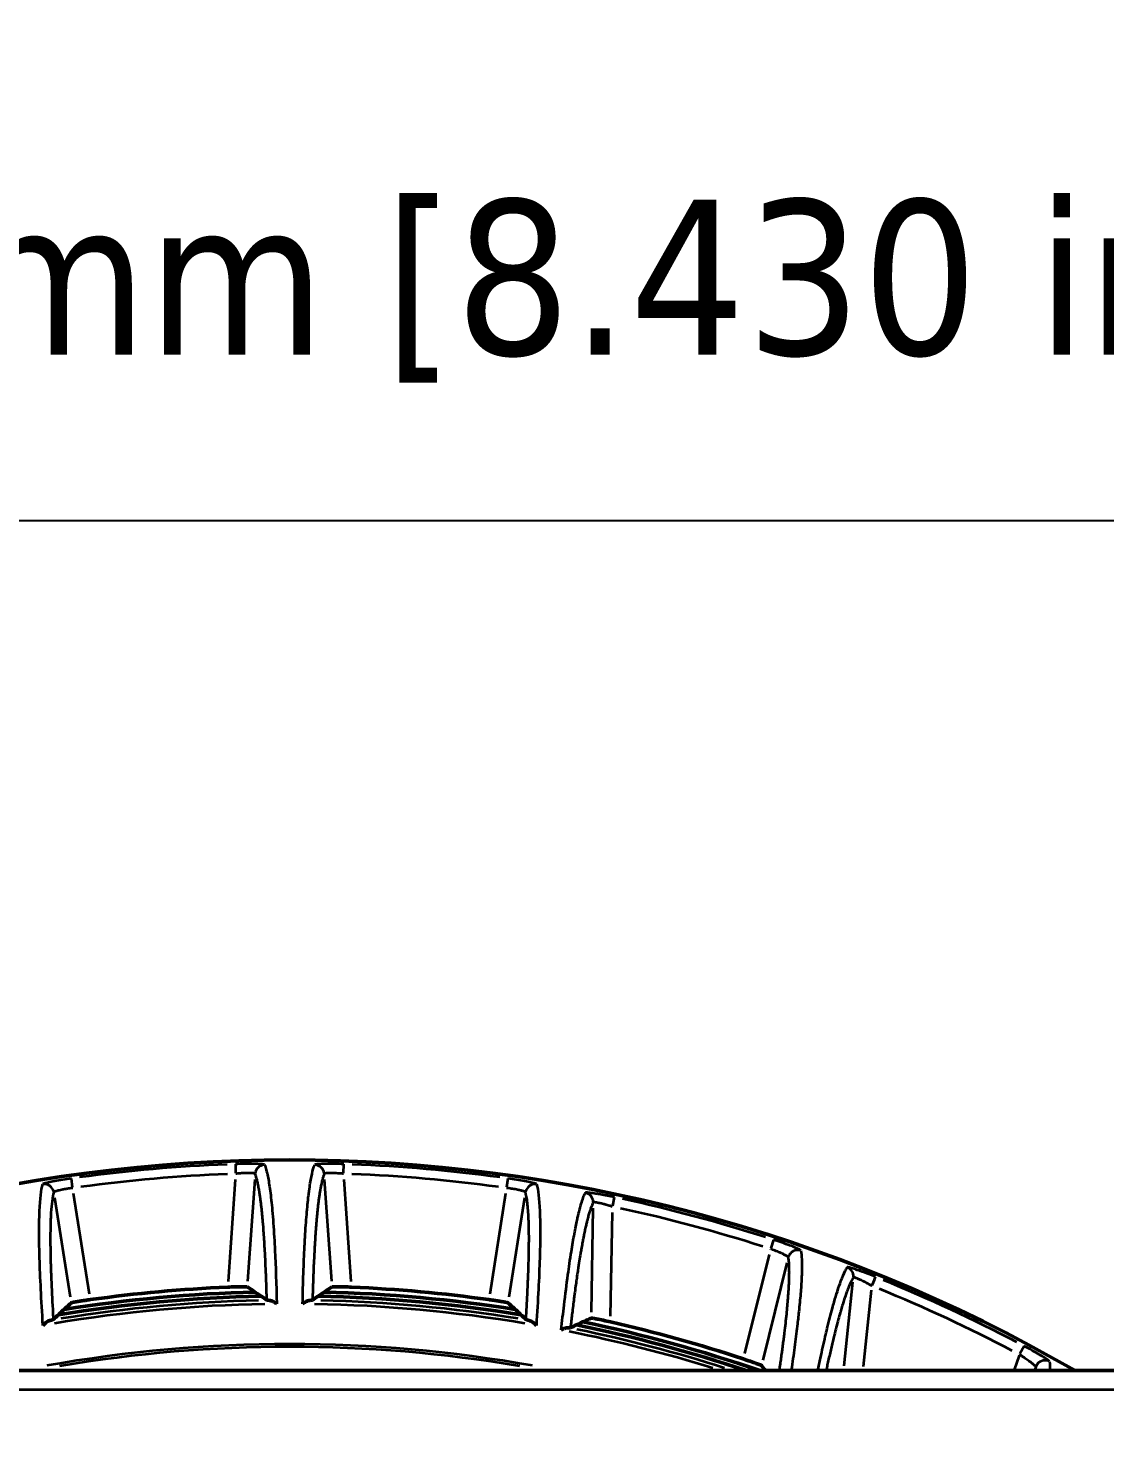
# Model space of a CAD drawing. Header units: millimetres. Extents: x 40 to 2195, y 40 to 1687.
# Drawn here: x 1104.1 to 1159.7, y 405.6 to 479.3 of the extents above; entities that cross this region are included whole.
import ezdxf

# ---------------------------------------------------------------- set-up
doc = ezdxf.new("R2010")
doc.units = ezdxf.units.MM
doc.header["$LTSCALE"] = 8
for name, color, linetype, lineweight in [('Dimension (ISO)', 7, 'Continuous', 25), ('Visible (ISO)', 7, 'Continuous', 50), ('Visible Narrow (ISO)', 7, 'Continuous', 35)]:
    doc.layers.add(name, color=color, linetype=linetype, lineweight=lineweight)
doc.styles.add('Note Text (ANSI)', font='tahoma.ttf')
doc.dimstyles.new('Default (ISO)', dxfattribs={"dimscale": 8, "dimtxt": 1, "dimasz": 2.5, "dimexe": 3.175, "dimexo": 0, "dimgap": 0.762, "dimtad": 1, "dimrnd": 1e-08, "dimzin": 0, "dimdsep": 46, "dimtxsty": 'Note Text (ANSI)', "dimcen": 0.09, "dimdle": 10, "dimclrd": 1, "dimclre": 1, "dimclrt": 1, "dimazin": 0, "dimtfac": 3.5052, "dimtmove": 0, "dimatfit": 3, "dimfxl": 1, "dimtolj": 1, "dimtzin": 0, "dimlwd": -1, "dimlwe": -1, "dimarcsym": 0})

# ---------------------------------------------------------------- blocks, each defined once
blk = doc.blocks.new('*D14')
at = {"layer": 'Defpoints', "color": 0, "transparency": 16777216}
for p in [(1224.66, 453.895), (1010.54, 338.249), (1224.66, 338.249)]:
    blk.add_point(p, dxfattribs=at)
at = {"layer": 'Dimension (ISO)', "color": 1, "transparency": 16777216}
for p, q in [((1010.54, 338.249), (1010.54, 479.295)), ((1224.66, 338.249), (1224.66, 479.295)), ((1030.54, 453.895), (1204.66, 453.895))]:
    blk.add_line(p, q, dxfattribs=at)
for points in [[(1030.54, 457.228), (1030.54, 450.561), (1010.54, 453.895)], [(1204.66, 457.228), (1204.66, 450.561), (1224.66, 453.895)]]:
    blk.add_solid(points, dxfattribs=at)
at = {"layer": 'Dimension (ISO)', "color": 1, "transparency": 16777216, "insert": (1065.041, 470.457), "char_height": 8, "attachment_point": 1, "style": 'Note Text (ANSI)'}
blk.add_mtext('\\A1;214.12 mm [8.430 in]', dxfattribs=at)

msp = doc.modelspace()

# ---------------------------------------------------------------- linework, layer by layer
at = {"layer": 'Visible (ISO)'}
msp.add_line((1208.82, 409.998), (1026.38, 409.998), dxfattribs=at)
for centre, radius, start, end in [((1117.6, 339.878), 81, 59.96005, 120.03995), ((1117.6, 339.878), 81, 59.96005, 120.03995), ((1117.597, 339.723), 78.572, 88.95149, 88.95154), ((1117.6, 339.878), 74.5, 92.45899, 97.93483), ((1117.6, 339.878), 74.5, 82.06517, 87.54101), ((1117.6, 339.878), 73.976, 91.13487, 99.29029), ((1117.6, 339.878), 74.2, 91.37953, 99.03033), ((1117.6, 339.878), 73.976, 80.70971, 88.86513), ((1117.6, 339.878), 74.2, 80.96967, 88.62047), ((1117.6, 339.878), 73.976, 71.41787, 78.45665), ((1117.6, 339.878), 74.2, 70.91084, 78.22517), ((1117.6, 339.878), 74.5, 71.68785, 77.15213)]:
    msp.add_arc(centre, radius, start, end, dxfattribs=at)
for points, knots in [([(1115.407, 414.329), (1115.404, 414.331), (1115.379, 414.332), (1115.279, 414.333), (1115.202, 414.333), (1115.023, 414.33), (1114.91, 414.328), (1114.663, 414.32), (1114.529, 414.315), (1114.404, 414.31)], [0.0024352, 0.0024352, 0.0024352, 0.0024352, 0.037701, 0.037701, 0.0754019, 0.0754019, 0.1132339, 0.1132339, 0.1508683, 0.1508683, 0.1508683, 0.1508683]), ([(1120.796, 414.31), (1120.671, 414.315), (1120.537, 414.32), (1120.29, 414.328), (1120.177, 414.33), (1119.998, 414.333), (1119.921, 414.333), (1119.821, 414.332), (1119.796, 414.331), (1119.793, 414.329)], [0.4538126, 0.4538126, 0.4538126, 0.4538126, 0.4914469, 0.4914469, 0.5292789, 0.5292789, 0.5669799, 0.5669799, 0.6022457, 0.6022457, 0.6022457, 0.6022457]), ([(1107.316, 413.665), (1107.272, 413.659), (1107.228, 413.653), (1107.184, 413.646), (1107.141, 413.64), (1107.098, 413.634), (1107.055, 413.628), (1107.042, 413.626), (1107.028, 413.624), (1107.015, 413.622), (1106.974, 413.616), (1106.934, 413.609), (1106.895, 413.603), (1106.856, 413.598), (1106.819, 413.592), (1106.783, 413.586), (1106.769, 413.584), (1106.756, 413.582), (1106.743, 413.58), (1106.706, 413.574), (1106.671, 413.568), (1106.638, 413.563), (1106.606, 413.557), (1106.575, 413.552), (1106.546, 413.547), (1106.539, 413.546), (1106.532, 413.545), (1106.526, 413.544), (1106.501, 413.539), (1106.478, 413.535), (1106.458, 413.531), (1106.437, 413.528), (1106.419, 413.524), (1106.403, 413.521), (1106.396, 413.52), (1106.389, 413.518), (1106.383, 413.517), (1106.368, 413.514), (1106.357, 413.512), (1106.348, 413.509), (1106.339, 413.507), (1106.333, 413.506), (1106.331, 413.504), (1106.33, 413.504), (1106.329, 413.504), (1106.329, 413.504)], [0, 0, 0, 0, 0.0862994, 0.0862994, 0.0862994, 0.1725575, 0.1725575, 0.1725575, 0.2, 0.2, 0.2, 0.2844537, 0.2844537, 0.2844537, 0.3688867, 0.3688867, 0.3688867, 0.4, 0.4, 0.4, 0.4890325, 0.4890325, 0.4890325, 0.5779666, 0.5779666, 0.5779666, 0.6, 0.6, 0.6, 0.6813189, 0.6813189, 0.6813189, 0.7626254, 0.7626254, 0.7626254, 0.8, 0.8, 0.8, 0.8870946, 0.8870946, 0.8870946, 0.9742233, 0.9742233, 0.9742233, 1, 1, 1, 1]), ([(1116.556, 413.626), (1116.511, 413.629), (1116.481, 413.632), (1116.439, 413.639), (1116.427, 413.642), (1116.422, 413.645)], [0.000001, 0.000001, 0.000001, 0.000001, 0.0589584, 0.0589584, 0.1181746, 0.1181746, 0.1181746, 0.1181746]), ([(1116.556, 413.626), (1116.581, 413.625), (1116.609, 413.62), (1116.639, 413.611), (1116.647, 413.609), (1116.655, 413.606), (1116.663, 413.604), (1116.692, 413.594), (1116.723, 413.58), (1116.756, 413.563), (1116.767, 413.557), (1116.779, 413.55), (1116.79, 413.544), (1116.822, 413.525), (1116.856, 413.502), (1116.89, 413.476), (1116.904, 413.465), (1116.918, 413.454), (1116.932, 413.442)], [0, 0, 0, 0, 0.2666509, 0.2666509, 0.2666509, 0.3333333, 0.3333333, 0.3333333, 0.5816013, 0.5816013, 0.5816013, 0.6666667, 0.6666667, 0.6666667, 0.9034449, 0.9034449, 0.9034449, 1, 1, 1, 1]), ([(1118.268, 413.442), (1118.303, 413.471), (1118.337, 413.497), (1118.37, 413.519), (1118.383, 413.528), (1118.397, 413.536), (1118.41, 413.544), (1118.444, 413.564), (1118.476, 413.58), (1118.507, 413.592), (1118.517, 413.596), (1118.527, 413.6), (1118.537, 413.604), (1118.569, 413.614), (1118.598, 413.621), (1118.625, 413.625), (1118.631, 413.625), (1118.638, 413.626), (1118.644, 413.626)], [0, 0, 0, 0, 0.2367759, 0.2367759, 0.2367759, 0.3333333, 0.3333333, 0.3333333, 0.5816027, 0.5816027, 0.5816027, 0.6666667, 0.6666667, 0.6666667, 0.9333171, 0.9333171, 0.9333171, 1, 1, 1, 1]), ([(1118.778, 413.645), (1118.773, 413.642), (1118.761, 413.639), (1118.719, 413.632), (1118.689, 413.629), (1118.644, 413.626)], [0.000001, 0.000001, 0.000001, 0.000001, 0.0596513, 0.0596513, 0.1190409, 0.1190409, 0.1190409, 0.1190409]), ([(1128.871, 413.504), (1128.87, 413.504), (1128.866, 413.506), (1128.859, 413.508), (1128.852, 413.51), (1128.842, 413.512), (1128.829, 413.515), (1128.825, 413.515), (1128.821, 413.516), (1128.817, 413.517), (1128.804, 413.52), (1128.787, 413.523), (1128.769, 413.526), (1128.751, 413.53), (1128.73, 413.534), (1128.707, 413.538), (1128.697, 413.54), (1128.686, 413.542), (1128.674, 413.544), (1128.647, 413.548), (1128.617, 413.553), (1128.586, 413.559), (1128.554, 413.564), (1128.52, 413.57), (1128.484, 413.575), (1128.475, 413.577), (1128.466, 413.578), (1128.457, 413.58), (1128.422, 413.585), (1128.385, 413.591), (1128.347, 413.597), (1128.309, 413.603), (1128.27, 413.609), (1128.23, 413.615), (1128.215, 413.617), (1128.2, 413.619), (1128.185, 413.622), (1128.143, 413.628), (1128.1, 413.634), (1128.057, 413.64), (1128.014, 413.647), (1127.97, 413.653), (1127.926, 413.659), (1127.912, 413.661), (1127.898, 413.663), (1127.884, 413.665)], [0, 0, 0, 0, 0.0871271, 0.0871271, 0.0871271, 0.1742275, 0.1742275, 0.1742275, 0.2, 0.2, 0.2, 0.2812984, 0.2812984, 0.2812984, 0.3626215, 0.3626215, 0.3626215, 0.4, 0.4, 0.4, 0.4889243, 0.4889243, 0.4889243, 0.5779547, 0.5779547, 0.5779547, 0.6, 0.6, 0.6, 0.6844265, 0.6844265, 0.6844265, 0.7688824, 0.7688824, 0.7688824, 0.8, 0.8, 0.8, 0.886251, 0.886251, 0.886251, 0.9725508, 0.9725508, 0.9725508, 1, 1, 1, 1]), ([(1104.864, 412.334), (1104.909, 412.385), (1104.954, 412.427), (1104.997, 412.462), (1105.03, 412.489), (1105.062, 412.511), (1105.093, 412.529), (1105.103, 412.535), (1105.113, 412.541), (1105.123, 412.546), (1105.154, 412.563), (1105.185, 412.575), (1105.213, 412.584), (1105.22, 412.586), (1105.227, 412.588), (1105.234, 412.59)], [0, 0, 0, 0, 0.3333333, 0.3333333, 0.3333333, 0.5847783, 0.5847783, 0.5847783, 0.6666667, 0.6666667, 0.6666667, 0.9319724, 0.9319724, 0.9319724, 1, 1, 1, 1]), ([(1105.397, 412.642), (1105.395, 412.64), (1105.393, 412.638), (1105.389, 412.636), (1105.386, 412.635), (1105.381, 412.633), (1105.376, 412.631), (1105.371, 412.629), (1105.366, 412.627), (1105.36, 412.624), (1105.353, 412.622), (1105.347, 412.62), (1105.34, 412.618), (1105.333, 412.616), (1105.325, 412.614), (1105.317, 412.611), (1105.309, 412.609), (1105.301, 412.607), (1105.292, 412.604), (1105.283, 412.602), (1105.274, 412.6), (1105.264, 412.597), (1105.254, 412.595), (1105.244, 412.592), (1105.234, 412.59)], [0, 0, 0, 0, 0.125, 0.125, 0.125, 0.25, 0.25, 0.25, 0.375, 0.375, 0.375, 0.5, 0.5, 0.5, 0.625, 0.625, 0.625, 0.75, 0.75, 0.75, 0.875, 0.875, 0.875, 1, 1, 1, 1]), ([(1129.966, 412.59), (1129.956, 412.592), (1129.946, 412.595), (1129.936, 412.597), (1129.926, 412.6), (1129.917, 412.602), (1129.908, 412.604), (1129.9, 412.607), (1129.891, 412.609), (1129.883, 412.611), (1129.875, 412.613), (1129.868, 412.616), (1129.861, 412.618), (1129.853, 412.62), (1129.847, 412.622), (1129.841, 412.624), (1129.834, 412.627), (1129.829, 412.629), (1129.824, 412.631), (1129.819, 412.632), (1129.816, 412.634), (1129.812, 412.636), (1129.812, 412.636), (1129.811, 412.636), (1129.811, 412.636), (1129.808, 412.638), (1129.806, 412.64), (1129.804, 412.641), (1129.803, 412.641), (1129.803, 412.642), (1129.803, 412.642)], [0, 0, 0, 0, 0.125, 0.125, 0.125, 0.25, 0.25, 0.25, 0.375, 0.375, 0.375, 0.5, 0.5, 0.5, 0.625, 0.625, 0.625, 0.75, 0.75, 0.75, 0.858625, 0.858625, 0.858625, 0.875, 0.875, 0.875, 0.978957, 0.978957, 0.978957, 1, 1, 1, 1]), ([(1129.966, 412.59), (1129.993, 412.583), (1130.022, 412.573), (1130.053, 412.558), (1130.061, 412.554), (1130.069, 412.55), (1130.077, 412.546), (1130.107, 412.53), (1130.139, 412.51), (1130.171, 412.487), (1130.182, 412.479), (1130.192, 412.471), (1130.203, 412.462), (1130.233, 412.437), (1130.265, 412.409), (1130.296, 412.377), (1130.309, 412.363), (1130.322, 412.349), (1130.336, 412.334)], [0, 0, 0, 0, 0.2652365, 0.2652365, 0.2652365, 0.3333333, 0.3333333, 0.3333333, 0.5849318, 0.5849318, 0.5849318, 0.6666667, 0.6666667, 0.6666667, 0.9017109, 0.9017109, 0.9017109, 1, 1, 1, 1]), ([(1134.166, 412.513), (1134.043, 412.541), (1133.911, 412.57), (1133.666, 412.623), (1133.553, 412.647), (1133.376, 412.682), (1133.298, 412.697), (1133.199, 412.714), (1133.173, 412.717), (1133.17, 412.716)], [0.4575888, 0.4575888, 0.4575888, 0.4575888, 0.4954836, 0.4954836, 0.5337445, 0.5337445, 0.5715411, 0.5715411, 0.6070632, 0.6070632, 0.6070632, 0.6070632]), ([(1131.621, 412.097), (1131.658, 412.12), (1131.694, 412.139), (1131.728, 412.155), (1131.741, 412.162), (1131.755, 412.168), (1131.768, 412.173), (1131.802, 412.187), (1131.833, 412.197), (1131.863, 412.204), (1131.873, 412.207), (1131.883, 412.209), (1131.893, 412.211), (1131.924, 412.216), (1131.951, 412.218), (1131.975, 412.217), (1131.981, 412.217), (1131.987, 412.217), (1131.992, 412.216)], [0, 0, 0, 0, 0.2382924, 0.2382924, 0.2382924, 0.3333333, 0.3333333, 0.3333333, 0.5789378, 0.5789378, 0.5789378, 0.6666667, 0.6666667, 0.6666667, 0.9341136, 0.9341136, 0.9341136, 1, 1, 1, 1]), ([(1132.096, 412.213), (1132.091, 412.211), (1132.08, 412.21), (1132.046, 412.211), (1132.024, 412.212), (1131.992, 412.216)], [0.000001, 0.000001, 0.000001, 0.000001, 0.0539517, 0.0539517, 0.1006371, 0.1006371, 0.1006371, 0.1006371]), ([(1141.953, 410.267), (1141.951, 410.27), (1141.928, 410.281), (1141.836, 410.317), (1141.763, 410.344), (1141.596, 410.404), (1141.489, 410.442), (1141.256, 410.523), (1141.128, 410.565), (1141.008, 410.605), (1141.008, 410.605), (1141.007, 410.605)], [0.0027601, 0.0027601, 0.0027601, 0.0027601, 0.0377251, 0.0377251, 0.0754503, 0.0754503, 0.1132369, 0.1132369, 0.1510236, 0.1510236, 0.1511552, 0.1511552, 0.1511552, 0.1511552])]:
    msp.add_open_spline(points, degree=3, knots=knots, dxfattribs=at)
for points in [[(1115.407, 414.329), (1115.65, 414.167), (1115.892, 414.004), (1116.135, 413.84)], [(1119.065, 413.84), (1119.308, 414.004), (1119.55, 414.167), (1119.793, 414.329)], [(1105.658, 412.884), (1105.881, 413.092), (1106.105, 413.298), (1106.329, 413.504)], [(1116.135, 413.84), (1116.231, 413.775), (1116.326, 413.71), (1116.422, 413.645)], [(1119.065, 413.84), (1118.969, 413.775), (1118.874, 413.71), (1118.778, 413.645)], [(1128.871, 413.504), (1129.095, 413.298), (1129.319, 413.092), (1129.542, 412.884)], [(1105.658, 412.884), (1105.571, 412.804), (1105.484, 412.723), (1105.397, 412.642)], [(1129.542, 412.884), (1129.629, 412.804), (1129.716, 412.723), (1129.803, 412.642)], [(1132.403, 412.358), (1132.659, 412.478), (1132.914, 412.598), (1133.17, 412.716)], [(1132.403, 412.358), (1132.301, 412.31), (1132.198, 412.262), (1132.096, 412.213)], [(1141.953, 410.267), (1142.026, 410.178), (1142.098, 410.088), (1142.17, 409.998)]]:
    msp.add_open_spline(points, degree=3, dxfattribs=at)
at = {"layer": 'Visible Narrow (ISO)'}
for p, q in [((1114.796, 420.66), (1114.812, 420.202)), ((1120.388, 420.202), (1120.404, 420.66)), ((1106.397, 419.466), (1106.334, 419.92)), ((1114.793, 419.871), (1114.424, 414.602)), ((1115.795, 419.87), (1115.427, 414.621)), ((1119.773, 414.621), (1119.405, 419.87)), ((1120.776, 414.602), (1120.407, 419.871)), ((1128.866, 419.92), (1128.803, 419.466)), ((1106.284, 413.789), (1105.471, 418.923)), ((1107.27, 413.953), (1106.448, 419.14)), ((1128.752, 419.14), (1127.93, 413.953)), ((1129.729, 418.923), (1128.916, 413.789)), ((1134.278, 418.501), (1134.373, 418.949)), ((1133.175, 413.014), (1133.269, 418.382)), ((1134.171, 412.811), (1134.265, 418.166)), ((1142.576, 416.753), (1142.434, 416.317)), ((1142.352, 415.998), (1141.078, 410.889)), ((1143.276, 415.571), (1142.023, 410.546)), ((1146.226, 410.239), (1146.682, 414.571)), ((1147.229, 410.217), (1147.643, 414.155)), ((1155.513, 411.265), (1155.299, 410.861)), ((1155.266, 410.786), (1155.009, 410.039)), ((1156.116, 410.182), (1156.056, 410.008)), ((1199.939, 409.011), (1035.261, 409.011))]:
    msp.add_line(p, q, dxfattribs=at)
for radius, start, end in [(80.834, 92.28933, 97.71099), (80.334, 92.28933, 97.71099), (80.334, 82.28901, 87.71067), (80.834, 82.28901, 87.71067), (80.834, 72.30266, 77.72259), (80.334, 72.30266, 77.72259), (80.334, 62.32711, 67.72164), (80.834, 62.32711, 67.72164), (73.567, 90.99249, 99.49656), (73.756, 91.25319, 99.21002), (73.567, 80.50344, 89.00751), (73.756, 80.78998, 88.74681), (73.567, 72.72247, 78.68186), (73.756, 72.27554, 78.40691), (71.487, 79.89762, 100.10238), (71.35, 80.41029, 99.58971)]:
    msp.add_arc((1117.6, 339.878), radius, start, end, dxfattribs=at)
for centre, major_axis, ratio, start_param, end_param in [((1116.314, 420.126), (0.464, 0.188), 0.998224, 1.277155, 2.612432), ((1118.886, 420.126), (-0.464, 0.188), 0.998224, 3.670745, 5.006034), ((1104.932, 419.13), (-0.48, 0.139), 0.998111, 3.660265, 5.073952), ((1130.268, 419.13), (0.48, 0.139), 0.998111, 1.209238, 2.622913), ((1132.774, 418.689), (-0.442, 0.233), 0.998312, 3.679061, 4.936262), ((1143.83, 415.729), (0.492, 0.089), 0.997969, 1.143287, 2.635256), ((1146.21, 414.864), (-0.418, 0.275), 0.998379, 3.684953, 4.863977), ((1147.666, 414.374), (0.187, 0.464), 0.000011, 4.788518, 6.158839), ((1156.592, 410.029), (0.499, 0.036), 0.997792, 1.079041, 2.649233)]:
    msp.add_ellipse(centre, major_axis=major_axis, ratio=ratio, start_param=start_param, end_param=end_param, dxfattribs=at)
for points, knots in [([(1116.306, 420.625), (1116.302, 420.634), (1116.247, 420.65), (1116.027, 420.668), (1115.69, 420.677), (1115.266, 420.676), (1114.958, 420.669), (1114.796, 420.663)], [0, 0, 0, 0, 0.2, 0.4, 0.6, 0.8, 1, 1, 1, 1]), ([(1115.815, 420.161), (1115.814, 420.165), (1115.81, 420.168), (1115.797, 420.174), (1115.788, 420.177), (1115.771, 420.181), (1115.766, 420.182), (1115.745, 420.185), (1115.726, 420.188), (1115.681, 420.192), (1115.656, 420.193), (1115.624, 420.195), (1115.621, 420.195), (1115.593, 420.196), (1115.565, 420.197), (1115.507, 420.197), (1115.476, 420.197), (1115.428, 420.197), (1115.413, 420.197), (1115.355, 420.196), (1115.31, 420.194), (1115.218, 420.191), (1115.17, 420.189), (1115.08, 420.184), (1115.038, 420.181), (1114.952, 420.175), (1114.908, 420.172), (1114.847, 420.167), (1114.83, 420.166), (1114.813, 420.164)], [0, 0, 0, 0, 0.0843638, 0.0843638, 0.168821, 0.168821, 0.2, 0.2, 0.2947903, 0.2947903, 0.3895887, 0.3895887, 0.4, 0.4, 0.4816713, 0.4816713, 0.5633205, 0.5633205, 0.6, 0.6, 0.701426, 0.701426, 0.8, 0.8, 0.8838465, 0.8838465, 0.967395, 0.967395, 1, 1, 1, 1]), ([(1116.422, 413.645), (1116.413, 413.982), (1116.403, 414.303), (1116.381, 414.916), (1116.369, 415.208), (1116.353, 415.574), (1116.349, 415.662), (1116.338, 415.893), (1116.331, 416.033), (1116.315, 416.337), (1116.305, 416.498), (1116.286, 416.808), (1116.276, 416.958), (1116.256, 417.248), (1116.245, 417.387), (1116.227, 417.618), (1116.219, 417.712), (1116.205, 417.865), (1116.2, 417.927), (1116.186, 418.073), (1116.178, 418.157), (1116.161, 418.32), (1116.153, 418.399), (1116.135, 418.553), (1116.126, 418.628), (1116.108, 418.773), (1116.099, 418.844), (1116.08, 418.98), (1116.07, 419.046), (1116.054, 419.152), (1116.048, 419.194), (1116.038, 419.251), (1116.035, 419.266), (1116.018, 419.368), (1116.003, 419.45), (1115.972, 419.606), (1115.956, 419.68), (1115.923, 419.818), (1115.907, 419.882), (1115.872, 420.002), (1115.854, 420.056), (1115.829, 420.125), (1115.822, 420.144), (1115.815, 420.161)], [0, 0, 0, 0, 0.0864974, 0.0864974, 0.1741497, 0.1741497, 0.2024549, 0.2024549, 0.25, 0.25, 0.3085905, 0.3085905, 0.3676755, 0.3676755, 0.4275272, 0.4275272, 0.4704959, 0.4704959, 0.5, 0.5, 0.5425715, 0.5425715, 0.585199, 0.585199, 0.6276722, 0.6276722, 0.6699516, 0.6699516, 0.7117707, 0.7117707, 0.739253, 0.739253, 0.75, 0.75, 0.8085565, 0.8085565, 0.8659198, 0.8659198, 0.9226766, 0.9226766, 0.9786507, 0.9786507, 1, 1, 1, 1]), ([(1116.306, 420.625), (1116.365, 420.479), (1116.421, 420.278), (1116.493, 419.923), (1116.513, 419.814), (1116.553, 419.57), (1116.574, 419.434), (1116.633, 418.988), (1116.67, 418.645), (1116.74, 417.851), (1116.773, 417.394), (1116.815, 416.669), (1116.827, 416.44), (1116.878, 415.386), (1116.909, 414.465), (1116.932, 413.442)], [0, 0, 0, 0, 0.1830542, 0.1830542, 0.2554944, 0.2554944, 0.3333333, 0.3333333, 0.4944121, 0.4944121, 0.6666667, 0.6666667, 0.7420609, 0.7420609, 1, 1, 1, 1]), ([(1118.268, 413.442), (1118.28, 413.997), (1118.295, 414.522), (1118.33, 415.515), (1118.35, 415.982), (1118.38, 416.58), (1118.389, 416.737), (1118.422, 417.314), (1118.449, 417.705), (1118.509, 418.42), (1118.541, 418.744), (1118.586, 419.123), (1118.596, 419.207), (1118.644, 419.563), (1118.683, 419.803), (1118.765, 420.213), (1118.809, 420.383), (1118.868, 420.557), (1118.881, 420.593), (1118.894, 420.625)], [0, 0, 0, 0, 0.1399551, 0.1399551, 0.281088, 0.281088, 0.3333333, 0.3333333, 0.4781961, 0.4781961, 0.623119, 0.623119, 0.6666667, 0.6666667, 0.8134965, 0.8134965, 0.9592906, 0.9592906, 1, 1, 1, 1]), ([(1119.385, 420.161), (1119.369, 420.121), (1119.353, 420.077), (1119.322, 419.98), (1119.306, 419.927), (1119.276, 419.814), (1119.261, 419.753), (1119.232, 419.624), (1119.218, 419.556), (1119.198, 419.453), (1119.192, 419.422), (1119.183, 419.375), (1119.18, 419.36), (1119.168, 419.287), (1119.158, 419.227), (1119.138, 419.103), (1119.128, 419.039), (1119.109, 418.905), (1119.1, 418.836), (1119.081, 418.692), (1119.072, 418.617), (1119.054, 418.463), (1119.045, 418.383), (1119.03, 418.238), (1119.024, 418.174), (1119.011, 418.042), (1119.005, 417.973), (1118.99, 417.814), (1118.982, 417.723), (1118.967, 417.536), (1118.959, 417.44), (1118.944, 417.243), (1118.937, 417.142), (1118.923, 416.936), (1118.916, 416.831), (1118.902, 416.616), (1118.896, 416.506), (1118.884, 416.307), (1118.879, 416.22), (1118.867, 415.984), (1118.859, 415.833), (1118.851, 415.668), (1118.851, 415.656), (1118.843, 415.49), (1118.836, 415.332), (1118.823, 415.01), (1118.816, 414.846), (1118.804, 414.511), (1118.799, 414.34), (1118.788, 413.996), (1118.783, 413.822), (1118.778, 413.645)], [0, 0, 0, 0, 0.056763, 0.056763, 0.113319, 0.113319, 0.169725, 0.169725, 0.22585, 0.22585, 0.25, 0.25, 0.261203, 0.261203, 0.303439, 0.303439, 0.345587, 0.345587, 0.387388, 0.387388, 0.428904, 0.428904, 0.469849, 0.469849, 0.5, 0.5, 0.530871, 0.530871, 0.569139, 0.569139, 0.607139, 0.607139, 0.644947, 0.644947, 0.682739, 0.682739, 0.720663, 0.720663, 0.75, 0.75, 0.799081, 0.799081, 0.802736, 0.802736, 0.852098, 0.852098, 0.901603, 0.901603, 0.951325, 0.951325, 1, 1, 1, 1]), ([(1120.387, 420.164), (1120.321, 420.17), (1120.255, 420.175), (1120.166, 420.181), (1120.142, 420.182), (1120.105, 420.185), (1120.092, 420.185), (1120.022, 420.189), (1119.967, 420.192), (1119.882, 420.194), (1119.851, 420.195), (1119.814, 420.196), (1119.808, 420.196), (1119.75, 420.197), (1119.701, 420.197), (1119.631, 420.196), (1119.607, 420.196), (1119.584, 420.195), (1119.583, 420.195), (1119.554, 420.194), (1119.529, 420.192), (1119.484, 420.189), (1119.465, 420.187), (1119.445, 420.184), (1119.442, 420.183), (1119.437, 420.182), (1119.436, 420.182), (1119.415, 420.178), (1119.401, 420.174), (1119.389, 420.167), (1119.386, 420.164), (1119.385, 420.161)], [0, 0, 0, 0, 0.1265374, 0.1265374, 0.173657, 0.173657, 0.2, 0.2, 0.3151758, 0.3151758, 0.3858031, 0.3858031, 0.4, 0.4, 0.5256316, 0.5256316, 0.5979541, 0.5979541, 0.6, 0.6, 0.6910827, 0.6910827, 0.7821103, 0.7821103, 0.8, 0.8, 0.8101085, 0.8101085, 0.9298148, 0.9298148, 1, 1, 1, 1]), ([(1106.403, 419.428), (1106.335, 419.419), (1106.268, 419.41), (1106.182, 419.397), (1106.162, 419.393), (1106.128, 419.388), (1106.115, 419.386), (1106.044, 419.374), (1105.988, 419.365), (1105.906, 419.349), (1105.877, 419.344), (1105.843, 419.337), (1105.837, 419.336), (1105.783, 419.325), (1105.738, 419.315), (1105.669, 419.299), (1105.642, 419.292), (1105.617, 419.286), (1105.616, 419.286), (1105.586, 419.277), (1105.559, 419.27), (1105.512, 419.255), (1105.492, 419.248), (1105.475, 419.241), (1105.473, 419.241), (1105.453, 419.232), (1105.44, 419.225), (1105.428, 419.215), (1105.426, 419.212), (1105.425, 419.209)], [0, 0, 0, 0, 0.131593, 0.131593, 0.172475, 0.172475, 0.2, 0.2, 0.31897, 0.31897, 0.384837, 0.384837, 0.4, 0.4, 0.516515, 0.516515, 0.597204, 0.597204, 0.6, 0.6, 0.7, 0.7, 0.8, 0.8, 0.809572, 0.809572, 0.932154, 0.932154, 1, 1, 1, 1]), ([(1129.775, 419.209), (1129.774, 419.212), (1129.771, 419.217), (1129.758, 419.226), (1129.749, 419.231), (1129.733, 419.238), (1129.729, 419.24), (1129.709, 419.248), (1129.691, 419.254), (1129.65, 419.267), (1129.626, 419.274), (1129.595, 419.283), (1129.59, 419.284), (1129.561, 419.292), (1129.534, 419.298), (1129.479, 419.311), (1129.449, 419.318), (1129.402, 419.328), (1129.386, 419.331), (1129.327, 419.343), (1129.281, 419.352), (1129.191, 419.368), (1129.146, 419.376), (1129.059, 419.39), (1129.019, 419.397), (1128.936, 419.409), (1128.894, 419.415), (1128.834, 419.423), (1128.816, 419.426), (1128.797, 419.428)], [0, 0, 0, 0, 0.085176, 0.085176, 0.170435, 0.170435, 0.2, 0.2, 0.291629, 0.291629, 0.383258, 0.383258, 0.4, 0.4, 0.480069, 0.480069, 0.560155, 0.560155, 0.6, 0.6, 0.704091, 0.704091, 0.8, 0.8, 0.882276, 0.882276, 0.964406, 0.964406, 1, 1, 1, 1]), ([(1130.347, 419.623), (1130.344, 419.633), (1130.291, 419.658), (1130.076, 419.714), (1129.745, 419.782), (1129.328, 419.855), (1129.026, 419.9), (1128.867, 419.923)], [0, 0, 0, 0, 0.2, 0.4, 0.6, 0.8, 1, 1, 1, 1]), ([(1105.425, 419.209), (1105.354, 418.962), (1105.307, 418.598), (1105.278, 418.152), (1105.272, 418.047), (1105.266, 417.938), (1105.261, 417.825), (1105.246, 417.456), (1105.241, 417.044), (1105.244, 416.601), (1105.245, 416.312), (1105.25, 416.01), (1105.258, 415.698), (1105.266, 415.383), (1105.277, 415.058), (1105.291, 414.724), (1105.311, 414.217), (1105.337, 413.69), (1105.367, 413.152), (1105.377, 412.983), (1105.387, 412.813), (1105.397, 412.642)], [0, 0, 0, 0, 0.25, 0.25, 0.25, 0.308751, 0.308751, 0.308751, 0.5, 0.5, 0.5, 0.624654, 0.624654, 0.624654, 0.75, 0.75, 0.75, 0.940204, 0.940204, 0.940204, 1, 1, 1, 1]), ([(1129.803, 412.642), (1129.82, 412.928), (1129.836, 413.212), (1129.866, 413.77), (1129.88, 414.044), (1129.904, 414.58), (1129.914, 414.842), (1129.925, 415.145), (1129.927, 415.193), (1129.93, 415.297), (1129.932, 415.353), (1129.939, 415.594), (1129.944, 415.775), (1129.951, 416.126), (1129.954, 416.296), (1129.957, 416.625), (1129.958, 416.785), (1129.956, 417.092), (1129.955, 417.24), (1129.95, 417.478), (1129.948, 417.572), (1129.944, 417.677), (1129.944, 417.691), (1129.937, 417.869), (1129.93, 418.024), (1129.911, 418.31), (1129.9, 418.442), (1129.874, 418.685), (1129.86, 418.796), (1129.826, 418.998), (1129.807, 419.088), (1129.782, 419.181), (1129.779, 419.195), (1129.775, 419.209)], [0, 0, 0, 0, 0.0985373, 0.0985373, 0.19646, 0.19646, 0.2934926, 0.2934926, 0.3117505, 0.3117505, 0.3333333, 0.3333333, 0.4050132, 0.4050132, 0.4753768, 0.4753768, 0.5450067, 0.5450067, 0.6135053, 0.6135053, 0.6595881, 0.6595881, 0.6666667, 0.6666667, 0.75, 0.75, 0.8294811, 0.8294811, 0.9082362, 0.9082362, 0.9860155, 0.9860155, 1, 1, 1, 1]), ([(1131.621, 412.097), (1131.67, 412.546), (1131.719, 412.975), (1131.835, 413.941), (1131.901, 414.461), (1131.995, 415.143), (1132.022, 415.337), (1132.081, 415.741), (1132.113, 415.948), (1132.197, 416.48), (1132.249, 416.787), (1132.347, 417.324), (1132.394, 417.558), (1132.449, 417.812), (1132.458, 417.852), (1132.499, 418.038), (1132.532, 418.174), (1132.602, 418.445), (1132.64, 418.577), (1132.711, 418.801), (1132.745, 418.897), (1132.809, 419.057), (1132.839, 419.123), (1132.869, 419.179)], [0, 0, 0, 0, 0.113592, 0.113592, 0.268615, 0.268615, 0.333333, 0.333333, 0.407849, 0.407849, 0.532885, 0.532885, 0.64541, 0.64541, 0.666667, 0.666667, 0.747042, 0.747042, 0.839534, 0.839534, 0.92421, 0.92421, 1, 1, 1, 1]), ([(1133.274, 418.68), (1133.261, 418.656), (1133.248, 418.63), (1133.223, 418.575), (1133.21, 418.545), (1133.193, 418.504), (1133.189, 418.493), (1133.184, 418.481), (1133.183, 418.48), (1133.173, 418.454), (1133.163, 418.429), (1133.144, 418.376), (1133.134, 418.349), (1133.114, 418.292), (1133.104, 418.262), (1133.093, 418.227), (1133.091, 418.222), (1133.088, 418.21), (1133.085, 418.203), (1133.063, 418.131), (1133.041, 418.06), (1133.009, 417.945), (1132.999, 417.907), (1132.983, 417.847), (1132.977, 417.826), (1132.956, 417.743), (1132.94, 417.678), (1132.908, 417.546), (1132.892, 417.48), (1132.867, 417.366), (1132.857, 417.322), (1132.829, 417.192), (1132.81, 417.102), (1132.778, 416.945), (1132.766, 416.88), (1132.738, 416.737), (1132.723, 416.659), (1132.689, 416.474), (1132.67, 416.366), (1132.639, 416.185), (1132.627, 416.116), (1132.594, 415.921), (1132.573, 415.792), (1132.528, 415.505), (1132.503, 415.346), (1132.473, 415.138), (1132.467, 415.099), (1132.443, 414.937), (1132.425, 414.81), (1132.396, 414.605), (1132.386, 414.53), (1132.357, 414.319), (1132.338, 414.179), (1132.309, 413.96), (1132.299, 413.885), (1132.258, 413.569), (1132.227, 413.315), (1132.188, 412.997), (1132.182, 412.948), (1132.15, 412.681), (1132.123, 412.452), (1132.096, 412.213)], [0, 0, 0, 0, 0.04675, 0.04675, 0.093513, 0.093513, 0.108939, 0.108939, 0.111111, 0.111111, 0.146573, 0.146573, 0.181916, 0.181916, 0.216831, 0.216831, 0.222222, 0.222222, 0.229808, 0.229808, 0.300602, 0.300602, 0.333333, 0.333333, 0.350865, 0.350865, 0.399542, 0.399542, 0.444444, 0.444444, 0.471832, 0.471832, 0.522443, 0.522443, 0.555556, 0.555556, 0.592815, 0.592815, 0.639195, 0.639195, 0.666667, 0.666667, 0.713756, 0.713756, 0.765759, 0.765759, 0.777778, 0.777778, 0.814581, 0.814581, 0.834893, 0.834893, 0.870757, 0.870757, 0.888889, 0.888889, 0.945288, 0.945288, 0.955383, 0.955383, 1, 1, 1, 1]), ([(1134.374, 418.952), (1134.245, 418.98), (1134.123, 419.005), (1133.973, 419.034), (1133.941, 419.04), (1133.794, 419.068), (1133.682, 419.088), (1133.55, 419.11), (1133.522, 419.115), (1133.369, 419.14), (1133.258, 419.157), (1133.074, 419.18), (1133.002, 419.187), (1132.912, 419.19), (1132.887, 419.189), (1132.872, 419.183), (1132.87, 419.181), (1132.869, 419.179)], [0, 0, 0, 0, 0.157546, 0.157546, 0.2, 0.2, 0.356997, 0.356997, 0.4, 0.4, 0.6, 0.6, 0.8, 0.8, 0.954598, 0.954598, 1, 1, 1, 1]), ([(1134.27, 418.464), (1134.212, 418.482), (1134.155, 418.499), (1134.099, 418.515), (1134.065, 418.525), (1134.032, 418.535), (1133.999, 418.544), (1133.987, 418.547), (1133.975, 418.551), (1133.963, 418.554), (1133.908, 418.569), (1133.854, 418.583), (1133.803, 418.597), (1133.769, 418.605), (1133.736, 418.614), (1133.704, 418.621), (1133.699, 418.622), (1133.694, 418.624), (1133.689, 418.625), (1133.642, 418.636), (1133.597, 418.646), (1133.557, 418.654), (1133.526, 418.661), (1133.497, 418.666), (1133.471, 418.671), (1133.446, 418.676), (1133.423, 418.679), (1133.403, 418.682), (1133.383, 418.685), (1133.364, 418.687), (1133.348, 418.689), (1133.341, 418.689), (1133.335, 418.69), (1133.329, 418.69), (1133.327, 418.69), (1133.325, 418.69), (1133.323, 418.69), (1133.304, 418.691), (1133.29, 418.69), (1133.282, 418.687), (1133.277, 418.685), (1133.275, 418.683), (1133.274, 418.68)], [0, 0, 0, 0, 0.1098717, 0.1098717, 0.1098717, 0.1759848, 0.1759848, 0.1759848, 0.2, 0.2, 0.2, 0.3122921, 0.3122921, 0.3122921, 0.3879493, 0.3879493, 0.3879493, 0.4, 0.4, 0.4, 0.5131253, 0.5131253, 0.5131253, 0.6, 0.6, 0.6, 0.6816219, 0.6816219, 0.6816219, 0.763821, 0.763821, 0.763821, 0.8, 0.8, 0.8, 0.8118798, 0.8118798, 0.8118798, 0.9346696, 0.9346696, 0.9346696, 1, 1, 1, 1]), ([(1143.345, 415.85), (1143.345, 415.854), (1143.342, 415.859), (1143.331, 415.871), (1143.322, 415.879), (1143.308, 415.889), (1143.304, 415.892), (1143.286, 415.904), (1143.27, 415.914), (1143.232, 415.936), (1143.21, 415.948), (1143.18, 415.963), (1143.175, 415.966), (1143.147, 415.98), (1143.123, 415.992), (1143.071, 416.017), (1143.043, 416.03), (1142.998, 416.05), (1142.983, 416.057), (1142.928, 416.081), (1142.886, 416.099), (1142.801, 416.135), (1142.756, 416.153), (1142.671, 416.187), (1142.631, 416.203), (1142.55, 416.234), (1142.509, 416.249), (1142.453, 416.27), (1142.438, 416.276), (1142.423, 416.281)], [0, 0, 0, 0, 0.0861155, 0.0861155, 0.1722314, 0.1722314, 0.2, 0.2, 0.2906033, 0.2906033, 0.3810453, 0.3810453, 0.4, 0.4, 0.479309, 0.479309, 0.5586159, 0.5586159, 0.6, 0.6, 0.7, 0.7, 0.8, 0.8, 0.8845847, 0.8845847, 0.9689954, 0.9689954, 1, 1, 1, 1]), ([(1143.993, 416.201), (1143.992, 416.211), (1143.942, 416.245), (1143.738, 416.339), (1143.421, 416.464), (1143.02, 416.609), (1142.73, 416.706), (1142.577, 416.756)], [0, 0, 0, 0, 0.2, 0.4, 0.6, 0.8, 1, 1, 1, 1]), ([(1142.89, 409.998), (1142.907, 410.115), (1142.923, 410.23), (1142.953, 410.442), (1142.966, 410.539), (1142.994, 410.741), (1143.008, 410.847), (1143.027, 410.988), (1143.032, 411.023), (1143.05, 411.161), (1143.064, 411.264), (1143.09, 411.467), (1143.102, 411.566), (1143.126, 411.758), (1143.138, 411.85), (1143.17, 412.119), (1143.19, 412.29), (1143.227, 412.62), (1143.244, 412.779), (1143.263, 412.963), (1143.266, 412.995), (1143.284, 413.178), (1143.298, 413.322), (1143.312, 413.485), (1143.315, 413.512), (1143.328, 413.66), (1143.337, 413.775), (1143.352, 413.985), (1143.359, 414.081), (1143.369, 414.24), (1143.373, 414.304), (1143.379, 414.431), (1143.382, 414.492), (1143.387, 414.613), (1143.39, 414.672), (1143.393, 414.787), (1143.394, 414.843), (1143.396, 414.927), (1143.396, 414.958), (1143.397, 415.017), (1143.397, 415.045), (1143.397, 415.117), (1143.397, 415.16), (1143.395, 415.244), (1143.394, 415.285), (1143.392, 415.364), (1143.39, 415.403), (1143.388, 415.452), (1143.387, 415.465), (1143.386, 415.484), (1143.385, 415.491), (1143.382, 415.548), (1143.378, 415.597), (1143.369, 415.691), (1143.363, 415.735), (1143.354, 415.802), (1143.35, 415.827), (1143.345, 415.85)], [0.0674169, 0.0674169, 0.0674169, 0.0674169, 0.0986982, 0.0986982, 0.125, 0.125, 0.1542198, 0.1542198, 0.1639861, 0.1639861, 0.1930171, 0.1930171, 0.2221281, 0.2221281, 0.25, 0.25, 0.3054614, 0.3054614, 0.362754, 0.362754, 0.375, 0.375, 0.4339996, 0.4339996, 0.4460081, 0.4460081, 0.5, 0.5, 0.5501866, 0.5501866, 0.5870683, 0.5870683, 0.625, 0.625, 0.6644455, 0.6644455, 0.7043875, 0.7043875, 0.7275422, 0.7275422, 0.75, 0.75, 0.7858521, 0.7858521, 0.8215684, 0.8215684, 0.8568772, 0.8568772, 0.868339, 0.868339, 0.875, 0.875, 0.9237566, 0.9237566, 0.9712878, 0.9712878, 1, 1, 1, 1]), ([(1143.993, 416.201), (1144.016, 416.075), (1144.032, 415.919), (1144.048, 415.552), (1144.048, 415.343), (1144.039, 414.999), (1144.035, 414.885), (1144.017, 414.522), (1143.999, 414.253), (1143.951, 413.674), (1143.921, 413.365), (1143.861, 412.799), (1143.833, 412.553), (1143.761, 411.951), (1143.714, 411.585), (1143.612, 410.825), (1143.557, 410.431), (1143.496, 410.011), (1143.495, 410.005), (1143.494, 409.998)], [0, 0, 0, 0, 0.1379801, 0.1379801, 0.2723717, 0.2723717, 0.3333333, 0.3333333, 0.4583067, 0.4583067, 0.5803846, 0.5803846, 0.6666667, 0.6666667, 0.7822235, 0.7822235, 0.894534, 0.894534, 0.8963473, 0.8963473, 0.8963473, 0.8963473]), ([(1144.864, 409.998), (1144.911, 410.222), (1144.958, 410.439), (1145.089, 411.04), (1145.172, 411.408), (1145.288, 411.901), (1145.322, 412.044), (1145.448, 412.563), (1145.538, 412.91), (1145.653, 413.333), (1145.682, 413.438), (1145.767, 413.736), (1145.822, 413.92), (1145.939, 414.288), (1146, 414.468), (1146.137, 414.835), (1146.211, 415.007), (1146.318, 415.216), (1146.353, 415.278), (1146.388, 415.331)], [0.1490253, 0.1490253, 0.1490253, 0.1490253, 0.2135495, 0.2135495, 0.3333333, 0.3333333, 0.3847004, 0.3847004, 0.5245163, 0.5245163, 0.5723178, 0.5723178, 0.6666667, 0.6666667, 0.7782405, 0.7782405, 0.9243111, 0.9243111, 1, 1, 1, 1]), ([(1146.707, 414.812), (1146.671, 414.757), (1146.634, 414.692), (1146.559, 414.544), (1146.521, 414.461), (1146.448, 414.288), (1146.414, 414.202), (1146.377, 414.102), (1146.374, 414.095), (1146.345, 414.016), (1146.319, 413.943), (1146.266, 413.788), (1146.239, 413.707), (1146.185, 413.539), (1146.158, 413.452), (1146.103, 413.271), (1146.075, 413.177), (1146.042, 413.062), (1146.037, 413.043), (1146.03, 413.018), (1146.028, 413.012), (1145.992, 412.887), (1145.958, 412.763), (1145.889, 412.507), (1145.854, 412.374), (1145.784, 412.101), (1145.748, 411.96), (1145.701, 411.769), (1145.689, 411.72), (1145.677, 411.67), (1145.653, 411.571), (1145.629, 411.474), (1145.582, 411.275), (1145.558, 411.174), (1145.51, 410.968), (1145.486, 410.864), (1145.438, 410.651), (1145.414, 410.543), (1145.369, 410.342), (1145.348, 410.249), (1145.327, 410.151), (1145.326, 410.147), (1145.314, 410.095), (1145.304, 410.047), (1145.293, 409.998)], [0.0000006, 0.0000006, 0.0000006, 0.0000006, 0.0667311, 0.0667311, 0.1347739, 0.1347739, 0.1950793, 0.1950793, 0.2, 0.2, 0.2459323, 0.2459323, 0.2927174, 0.2927174, 0.3399861, 0.3399861, 0.3878913, 0.3878913, 0.3971721, 0.3971721, 0.4, 0.4, 0.4586446, 0.4586446, 0.5180785, 0.5180785, 0.5789348, 0.5789348, 0.599274, 0.6, 0.6, 0.6407251, 0.6407251, 0.6820381, 0.6820381, 0.7235784, 0.7235784, 0.765279, 0.765279, 0.8, 0.8, 0.8013755, 0.8013755, 0.8190288, 0.8190288, 0.8190288, 0.8190288]), ([(1147.853, 414.837), (1147.728, 414.887), (1147.61, 414.934), (1147.462, 414.991), (1147.43, 415.003), (1147.284, 415.058), (1147.175, 415.099), (1147.046, 415.145), (1147.02, 415.154), (1146.871, 415.206), (1146.764, 415.242), (1146.587, 415.296), (1146.517, 415.315), (1146.431, 415.334), (1146.406, 415.337), (1146.391, 415.333), (1146.389, 415.332), (1146.388, 415.331)], [0, 0, 0, 0, 0.1554271, 0.1554271, 0.2, 0.2, 0.357529, 0.357529, 0.4, 0.4, 0.6, 0.6, 0.8, 0.8, 0.9554367, 0.9554367, 1, 1, 1, 1]), ([(1147.666, 414.374), (1147.618, 414.401), (1147.571, 414.427), (1147.524, 414.452), (1147.482, 414.475), (1147.441, 414.497), (1147.4, 414.519), (1147.393, 414.522), (1147.385, 414.526), (1147.378, 414.53), (1147.375, 414.532), (1147.372, 414.533), (1147.369, 414.535), (1147.328, 414.556), (1147.288, 414.577), (1147.249, 414.596), (1147.21, 414.616), (1147.173, 414.634), (1147.137, 414.652), (1147.13, 414.655), (1147.123, 414.658), (1147.116, 414.662), (1147.112, 414.664), (1147.108, 414.665), (1147.105, 414.667), (1147.073, 414.682), (1147.043, 414.696), (1147.014, 414.709), (1146.986, 414.722), (1146.959, 414.734), (1146.934, 414.745), (1146.921, 414.751), (1146.908, 414.756), (1146.896, 414.761), (1146.865, 414.774), (1146.838, 414.784), (1146.814, 414.793), (1146.794, 414.8), (1146.776, 414.806), (1146.761, 414.81), (1146.758, 414.811), (1146.756, 414.811), (1146.754, 414.812), (1146.744, 414.814), (1146.736, 414.816), (1146.729, 414.816), (1146.721, 414.817), (1146.715, 414.817), (1146.711, 414.816), (1146.709, 414.815), (1146.708, 414.813), (1146.707, 414.812)], [0, 0, 0, 0, 0.093789, 0.093789, 0.093789, 0.178262, 0.178262, 0.178262, 0.193626, 0.193626, 0.193626, 0.2, 0.2, 0.2, 0.286364, 0.286364, 0.286364, 0.373477, 0.373477, 0.373477, 0.390325, 0.390325, 0.390325, 0.4, 0.4, 0.4, 0.47909, 0.47909, 0.47909, 0.55845, 0.55845, 0.55845, 0.6, 0.6, 0.6, 0.706593, 0.706593, 0.706593, 0.8, 0.8, 0.8, 0.814458, 0.814458, 0.814458, 0.878422, 0.878422, 0.878422, 0.9568, 0.9568, 0.9568, 1, 1, 1, 1]), ([(1156.119, 410.191), (1156.119, 410.195), (1156.117, 410.201), (1156.107, 410.216), (1156.1, 410.225), (1156.087, 410.239), (1156.084, 410.243), (1156.069, 410.258), (1156.054, 410.272), (1156.019, 410.303), (1156, 410.32), (1155.973, 410.341), (1155.969, 410.345), (1155.945, 410.365), (1155.923, 410.382), (1155.876, 410.418), (1155.851, 410.437), (1155.81, 410.468), (1155.795, 410.478), (1155.75, 410.512), (1155.717, 410.535), (1155.649, 410.583), (1155.614, 410.607), (1155.567, 410.639), (1155.556, 410.647), (1155.506, 410.681), (1155.466, 410.708), (1155.384, 410.761), (1155.342, 410.788), (1155.294, 410.819), (1155.287, 410.823), (1155.281, 410.827)], [0.0000003, 0.0000003, 0.0000003, 0.0000003, 0.0868923, 0.0868923, 0.1736222, 0.1736222, 0.2, 0.2, 0.2917204, 0.2917204, 0.3829094, 0.3829094, 0.4, 0.4, 0.4790767, 0.4790767, 0.5580818, 0.5580818, 0.6, 0.6, 0.6870991, 0.6870991, 0.7740989, 0.7740989, 0.8, 0.8, 0.8930664, 0.8930664, 0.9854237, 0.9854237, 1, 1, 1, 1]), ([(1156.126, 409.998), (1156.126, 410.005), (1156.126, 410.012), (1156.125, 410.07), (1156.124, 410.118), (1156.12, 410.173), (1156.12, 410.182), (1156.119, 410.191)], [0.9411197, 0.9411197, 0.9411197, 0.9411197, 0.94714922, 0.94714922, 0.99092705, 0.99092705, 1, 1, 1, 1])]:
    msp.add_open_spline(points, degree=3, knots=knots, dxfattribs=at)
for points in [[(1120.404, 420.663), (1120.242, 420.669), (1119.935, 420.676), (1119.51, 420.677), (1119.174, 420.668), (1118.954, 420.65), (1118.898, 420.634), (1118.894, 420.625)], [(1104.864, 412.334), (1104.778, 413.661), (1104.663, 415.976), (1104.659, 418.413), (1104.769, 419.337), (1104.853, 419.623)], [(1106.333, 419.923), (1106.174, 419.9), (1105.873, 419.855), (1105.455, 419.782), (1105.124, 419.714), (1104.909, 419.658), (1104.856, 419.633), (1104.853, 419.623)], [(1130.347, 419.623), (1130.431, 419.337), (1130.541, 418.413), (1130.537, 415.976), (1130.422, 413.661), (1130.336, 412.334)], [(1156.834, 410.465), (1156.833, 410.475), (1156.79, 410.518), (1156.603, 410.647), (1156.309, 410.827), (1155.932, 411.043), (1155.66, 411.191), (1155.515, 411.268)], [(1156.834, 410.465), (1156.844, 410.336), (1156.844, 410.181), (1156.835, 409.998)]]:
    msp.add_open_spline(points, degree=3, dxfattribs=at)

# ---------------------------------------------------------------- dimensions: what is measured, and where the dimension line sits
at = {"layer": 'Dimension (ISO)', "color": 1, "true_color": 0xff0000}
dim = msp.add_linear_dim(base=(1224.66, 453.895), p1=(1010.54, 338.249), p2=(1224.66, 338.249), angle=180, text='<> mm [8.430 in]', dimstyle='Default (ISO)', override={"dimgap": 0.762, "dimdec": 2, "dimpost": '', "dimtol": 0, "dimlim": 0, "dimtp": 0, "dimtm": 0, "dimtdec": 2, "dimtofl": 0, "dimatfit": 1}, dxfattribs=at)
dim.commit()
dim.dimension.update_dxf_attribs({"geometry": '*D14', "text_midpoint": (1117.6, 453.895), "dimtype": 160})

doc.saveas('drawing.dxf')
